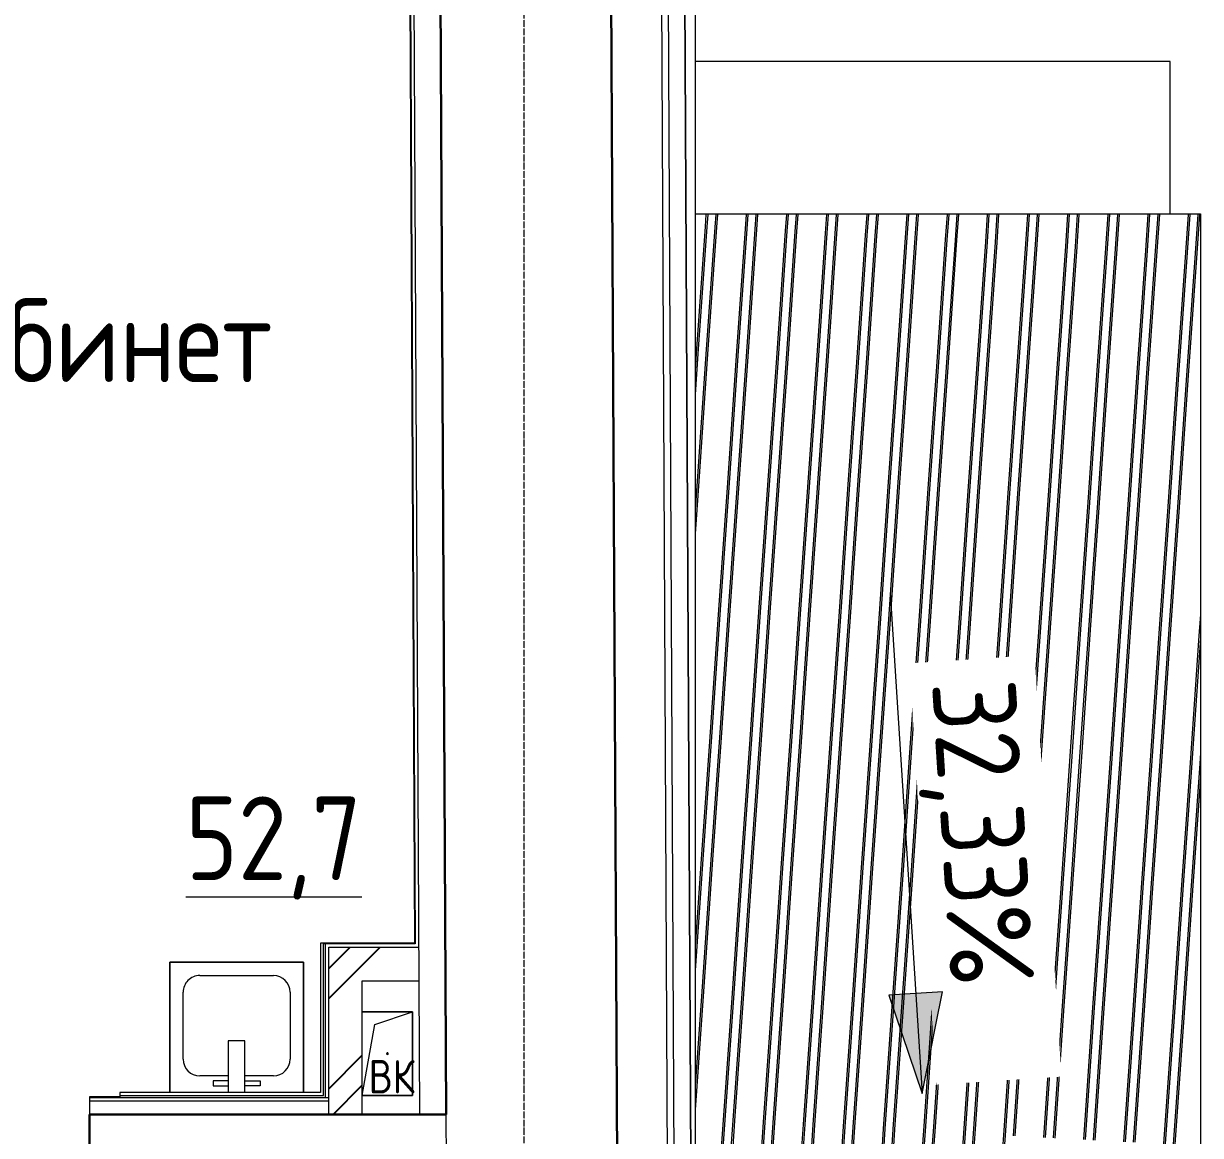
# Model space of a CAD drawing. Header units: millimetres. Extents: x -25149 to 64359, y -29707 to 46678.
# Drawn here: x 1503 to 5022, y 36760 to 40085 of the extents above; entities that cross this region are included whole.
import ezdxf

# ---------------------------------------------------------------- set-up
doc = ezdxf.new("R2010")
doc.units = ezdxf.units.MM
doc.linetypes.add('ADSK_Линия сетки', pattern=[25, 20, -2.5, 0, -2.5])
for name, color, linetype, lineweight in [('Аннотация', 7, 'Continuous', 9), ('Крыша', 7, 'Continuous', 9), ('Крыша штриховка', 7, 'Continuous', 9), ('Марки помещений', 7, 'Continuous', 20), ('Обобщенные модели', 7, 'Continuous', 18), ('Оси', 7, 'Continuous', 9), ('Перекрытие', 7, 'Continuous', 18), ('Размеры', 7, 'Continuous', 5), ('Сантехника', 7, 'Continuous', 18), ('Стены наружные', 7, 'Continuous', 18), ('Стены несущие', 7, 'Continuous', 30), ('Стены отделка', 7, 'Continuous', 30), ('Стены штриховка', 7, 'Continuous', 9)]:
    doc.layers.add(name, color=color, linetype=linetype, lineweight=lineweight)
doc.styles.add('GOST Common_1', font='GOST_Common.ttf', dxfattribs={"width": 0.9, "height": 250})
doc.styles.add('GOST Common_2', font='GOST_Common.ttf', dxfattribs={"width": 0.9, "height": 250})
doc.styles.add('GOST Common_5', font='GOST_Common.ttf', dxfattribs={"width": 0.9, "height": 100})

# ---------------------------------------------------------------- blocks, each defined once
blk = doc.blocks.new('GM_Отверстие прямоугольное _в плите_ - Отверстие-V6-План 2-го этажа')
at = {"layer": 'Обобщенные модели'}
for p, q in [((-75, 125), (75, 125)), ((75, 125), (-75, 125)), ((-37.5, 87.5), (75, 125)), ((75, 125), (75, -125)), ((75, -125), (75, 125)), ((-75, -125), (-37.5, 87.5)), ((75, -125), (-75, -125)), ((-75, -125), (75, -125))]:
    blk.add_line(p, q, dxfattribs=at)
for start, end in [(360, 180), (180, 360), (60, 165), (300, 360), (195, 270)]:
    blk.add_arc((0, 0), 2.5, start, end, dxfattribs=at)
blk = doc.blocks.new('SND_2D_Раковина - 400х400-608087-План 2-го этажа')
at = {"layer": 'Сантехника'}
for p, q in [((-200, 170), (-200, -220)), ((-200, -220), (-200, 170)), ((-70, 150), (-25, 150)), ((-70, 135), (-70, 150)), ((-25, 170), (-25, 15)), ((25, 15), (25, 170)), ((70, 150), (25, 150)), ((70, 135), (70, 150)), ((200, -220), (200, 170)), ((200, 170), (200, -220)), ((-110, 120), (-25, 120)), ((-25, 135), (-70, 135)), ((25, 135), (70, 135)), ((25, 120), (110, 120)), ((-160, -130), (-160, 70)), ((160, 70), (160, -130)), ((-25, 15), (25, 15)), ((110, -180), (-110, -180)), ((-200, -220), (200, -220)), ((200, -220), (-200, -220))]:
    blk.add_line(p, q, dxfattribs=at)
for centre, start, end in [((-110, 70), 90, 180), ((110, 70), 0, 90), ((-110, -130), 180, 270), ((110, -130), 270, 0)]:
    blk.add_arc(centre, 50, start, end, dxfattribs=at)
blk = doc.blocks.new('FP_40-План 2-го этажа')
at = {"layer": 'Крыша штриховка'}
for p, q in [((3543.4, 39514.3), (3540.9, 39477.9)), ((3543.4, 39514.3), (3540.9, 39477.9)), ((3548.4, 39514.3), (3545.8, 39477.6)), ((3572.4, 39514.3), (3569.8, 39476.3)), ((3577.4, 39514.3), (3574.8, 39476.1)), ((3663.5, 39514.3), (3660.5, 39471.4)), ((3668.5, 39514.3), (3665.5, 39471.2)), ((3692.6, 39514.3), (3689.5, 39469.9)), ((3697.6, 39514.3), (3694.4, 39469.6)), ((3783.7, 39514.3), (3780.2, 39465)), ((3788.7, 39514.3), (3785.2, 39464.7)), ((3812.7, 39514.3), (3809.1, 39463.4)), ((3817.7, 39514.3), (3814.1, 39463.1)), ((3903.8, 39514.3), (3899.9, 39458.5)), ((3903.8, 39514.3), (3899.9, 39458.5)), ((3908.8, 39514.3), (3904.9, 39458.2)), ((3932.8, 39514.3), (3928.8, 39456.9)), ((3937.8, 39514.3), (3933.8, 39456.7)), ((4023.9, 39514.3), (4019.6, 39452)), ((4028.9, 39514.3), (4024.6, 39451.8)), ((4052.9, 39514.3), (4048.5, 39450.5)), ((4058, 39514.3), (4053.5, 39450.2)), ((4144, 39514.3), (4139.3, 39445.6)), ((4149, 39514.3), (4144.2, 39445.3)), ((4173.1, 39514.3), (4168.2, 39444)), ((4178.1, 39514.3), (4173.2, 39443.7)), ((4264.2, 39514.2), (4258.9, 39439.1)), ((4264.2, 39514.2), (4258.9, 39439.1)), ((4269.2, 39514.2), (4263.9, 39438.8)), ((4293.2, 39514.2), (4287.9, 39437.6)), ((4298.2, 39514.2), (4292.8, 39437.3)), ((4384.3, 39514.2), (4378.6, 39432.7)), ((4389.3, 39514.2), (4383.6, 39432.4)), ((4413.3, 39514.2), (4407.5, 39431.1)), ((4418.3, 39514.2), (4412.5, 39430.8)), ((4504.4, 39514.2), (4498.3, 39426.2)), ((4509.4, 39514.2), (4503.3, 39425.9)), ((4533.5, 39514.2), (4527.2, 39424.6)), ((4538.5, 39514.2), (4532.2, 39424.4)), ((4624.6, 39514.2), (4618, 39419.7)), ((4624.6, 39514.2), (4618, 39419.7)), ((4629.6, 39514.2), (4623, 39419.5)), ((4653.6, 39514.2), (4646.9, 39418.2)), ((4658.6, 39514.2), (4651.9, 39417.9)), ((4744.7, 39514.2), (4737.7, 39413.3)), ((4749.7, 39514.2), (4742.6, 39413)), ((4773.7, 39514.2), (4766.6, 39411.7)), ((4778.7, 39514.2), (4771.6, 39411.4)), ((4864.8, 39514.2), (4857.3, 39406.8)), ((4869.8, 39514.2), (4862.3, 39406.5)), ((4893.9, 39514.2), (4886.3, 39405.2)), ((4898.9, 39514.2), (4891.2, 39405)), ((4985, 39514.2), (4977, 39400.3)), ((4985, 39514.2), (4977, 39400.3)), ((4990, 39514.2), (4982, 39400.1)), ((5014, 39514.2), (5005.9, 39398.8)), ((5019, 39514.2), (5010.9, 39398.5)), ((3540.9, 39477.9), (3514.4, 39098.1)), ((3540.9, 39477.9), (3514.4, 39098.1)), ((3545.8, 39477.6), (3519.3, 39097.8)), ((3540.9, 39477.9), (3540.9, 39477.9)), ((3540.9, 39477.9), (3540.9, 39477.9)), ((3569.8, 39476.3), (3543.3, 39096.5)), ((3545.8, 39477.6), (3545.8, 39477.6)), ((3574.8, 39476.1), (3548.3, 39096.2)), ((3569.8, 39476.3), (3569.8, 39476.3)), ((3574.8, 39476.1), (3574.8, 39476.1)), ((3660.5, 39471.4), (3634, 39091.6)), ((3665.5, 39471.2), (3639, 39091.3)), ((3660.5, 39471.4), (3660.5, 39471.4)), ((3689.5, 39469.9), (3663, 39090)), ((3665.5, 39471.2), (3665.5, 39471.2)), ((3694.4, 39469.6), (3668, 39089.8)), ((3689.5, 39469.9), (3689.5, 39469.9)), ((3694.4, 39469.6), (3694.4, 39469.6)), ((3780.2, 39465), (3753.7, 39085.1)), ((3785.2, 39464.7), (3758.7, 39084.9)), ((3780.2, 39465), (3780.2, 39465)), ((3809.1, 39463.4), (3782.6, 39083.6)), ((3785.2, 39464.7), (3785.2, 39464.7)), ((3814.1, 39463.1), (3787.6, 39083.3)), ((3809.1, 39463.4), (3809.1, 39463.4)), ((3814.1, 39463.1), (3814.1, 39463.1)), ((3899.9, 39458.5), (3873.4, 39078.7)), ((3899.9, 39458.5), (3873.4, 39078.7)), ((3904.9, 39458.2), (3878.4, 39078.4)), ((3899.9, 39458.5), (3899.9, 39458.5)), ((3899.9, 39458.5), (3899.9, 39458.5)), ((3928.8, 39456.9), (3902.3, 39077.1)), ((3904.9, 39458.2), (3904.9, 39458.2)), ((3933.8, 39456.7), (3907.3, 39076.8)), ((3928.8, 39456.9), (3928.8, 39456.9)), ((3933.8, 39456.7), (3933.8, 39456.7)), ((4019.6, 39452), (3993.1, 39072.2)), ((4024.6, 39451.8), (3998.1, 39071.9)), ((4019.6, 39452), (4019.6, 39452)), ((4048.5, 39450.5), (4022, 39070.7)), ((4024.6, 39451.8), (4024.6, 39451.8)), ((4053.5, 39450.2), (4027, 39070.4)), ((4048.5, 39450.5), (4048.5, 39450.5)), ((4053.5, 39450.2), (4053.5, 39450.2)), ((4139.3, 39445.6), (4112.8, 39065.8)), ((4144.2, 39445.3), (4117.8, 39065.5)), ((4139.3, 39445.6), (4139.3, 39445.6)), ((4168.2, 39444), (4141.7, 39064.2)), ((4144.2, 39445.3), (4144.2, 39445.3)), ((4173.2, 39443.7), (4146.7, 39063.9)), ((4168.2, 39444), (4168.2, 39444)), ((4173.2, 39443.7), (4173.2, 39443.7)), ((4258.9, 39439.1), (4232.4, 39059.3)), ((4258.9, 39439.1), (4232.4, 39059.3)), ((4263.9, 39438.8), (4237.4, 39059)), ((4258.9, 39439.1), (4258.9, 39439.1)), ((4258.9, 39439.1), (4258.9, 39439.1)), ((4287.9, 39437.6), (4261.4, 39057.7)), ((4263.9, 39438.8), (4263.9, 39438.8)), ((4292.8, 39437.3), (4266.4, 39057.5)), ((4287.9, 39437.6), (4287.9, 39437.6)), ((4292.8, 39437.3), (4292.8, 39437.3)), ((4378.6, 39432.7), (4352.1, 39052.8)), ((4383.6, 39432.4), (4357.1, 39052.6)), ((4378.6, 39432.7), (4378.6, 39432.7)), ((4407.5, 39431.1), (4381, 39051.3)), ((4383.6, 39432.4), (4383.6, 39432.4)), ((4412.5, 39430.8), (4386, 39051)), ((4407.5, 39431.1), (4407.5, 39431.1)), ((4412.5, 39430.8), (4412.5, 39430.8)), ((4498.3, 39426.2), (4471.8, 39046.4)), ((4503.3, 39425.9), (4476.8, 39046.1)), ((4498.3, 39426.2), (4498.3, 39426.2)), ((4527.2, 39424.6), (4500.7, 39044.8)), ((4503.3, 39425.9), (4503.3, 39425.9)), ((4532.2, 39424.4), (4505.7, 39044.5)), ((4527.2, 39424.6), (4527.2, 39424.6)), ((4532.2, 39424.4), (4532.2, 39424.4)), ((4618, 39419.7), (4591.5, 39039.9)), ((4618, 39419.7), (4591.5, 39039.9)), ((4623, 39419.5), (4596.5, 39039.6)), ((4618, 39419.7), (4618, 39419.7)), ((4618, 39419.7), (4618, 39419.7)), ((4646.9, 39418.2), (4620.4, 39038.3)), ((4623, 39419.5), (4623, 39419.5)), ((4651.9, 39417.9), (4625.4, 39038.1)), ((4646.9, 39418.2), (4646.9, 39418.2)), ((4651.9, 39417.9), (4651.9, 39417.9)), ((4737.7, 39413.3), (4711.2, 39033.4)), ((4742.6, 39413), (4716.2, 39033.2)), ((4737.7, 39413.3), (4737.7, 39413.3)), ((4766.6, 39411.7), (4740.1, 39031.9)), ((4742.6, 39413), (4742.6, 39413)), ((4771.6, 39411.4), (4745.1, 39031.6)), ((4766.6, 39411.7), (4766.6, 39411.7)), ((4771.6, 39411.4), (4771.6, 39411.4)), ((4857.3, 39406.8), (4830.8, 39027)), ((4862.3, 39406.5), (4835.8, 39026.7)), ((4857.3, 39406.8), (4857.3, 39406.8)), ((4886.3, 39405.2), (4859.8, 39025.4)), ((4862.3, 39406.5), (4862.3, 39406.5)), ((4891.2, 39405), (4864.8, 39025.2)), ((4886.3, 39405.2), (4886.3, 39405.2)), ((4891.2, 39405), (4891.2, 39405)), ((4977, 39400.3), (4950.5, 39020.5)), ((4977, 39400.3), (4950.5, 39020.5)), ((4982, 39400.1), (4955.5, 39020.3)), ((4977, 39400.3), (4977, 39400.3)), ((4977, 39400.3), (4977, 39400.3)), ((5005.9, 39398.8), (4979.5, 39019)), ((4982, 39400.1), (4982, 39400.1)), ((5010.9, 39398.5), (4984.4, 39018.7)), ((5005.9, 39398.8), (5005.9, 39398.8)), ((5010.9, 39398.5), (5010.9, 39398.5)), ((3514.4, 39098.1), (3510.8, 39047.7)), ((3514.4, 39098.1), (3510.8, 39047.7)), ((3519.3, 39097.8), (3510.8, 38975.9)), ((3514.4, 39098.1), (3514.4, 39098.1)), ((3514.4, 39098.1), (3514.4, 39098.1)), ((3543.3, 39096.5), (3516.8, 38716.7)), ((3519.3, 39097.8), (3519.3, 39097.8)), ((3548.3, 39096.2), (3521.8, 38716.4)), ((3543.3, 39096.5), (3543.3, 39096.5)), ((3548.3, 39096.2), (3548.3, 39096.2)), ((3634, 39091.6), (3607.6, 38711.8)), ((3639, 39091.3), (3612.5, 38711.5)), ((3634, 39091.6), (3634, 39091.6)), ((3663, 39090), (3636.5, 38710.2)), ((3639, 39091.3), (3639, 39091.3)), ((3668, 39089.8), (3641.5, 38709.9)), ((3663, 39090), (3663, 39090)), ((3668, 39089.8), (3668, 39089.8)), ((3753.7, 39085.1), (3727.2, 38705.3)), ((3758.7, 39084.9), (3732.2, 38705)), ((3753.7, 39085.1), (3753.7, 39085.1)), ((3782.6, 39083.6), (3756.2, 38703.8)), ((3758.7, 39084.9), (3758.7, 39084.9)), ((3787.6, 39083.3), (3761.1, 38703.5)), ((3782.6, 39083.6), (3782.6, 39083.6)), ((3787.6, 39083.3), (3787.6, 39083.3)), ((3873.4, 39078.7), (3846.9, 38698.9)), ((3873.4, 39078.7), (3846.9, 38698.9)), ((3878.4, 39078.4), (3851.9, 38698.6)), ((3873.4, 39078.7), (3873.4, 39078.7)), ((3873.4, 39078.7), (3873.4, 39078.7)), ((3902.3, 39077.1), (3875.8, 38697.3)), ((3878.4, 39078.4), (3878.4, 39078.4)), ((3907.3, 39076.8), (3880.8, 38697)), ((3902.3, 39077.1), (3902.3, 39077.1)), ((3907.3, 39076.8), (3907.3, 39076.8)), ((3993.1, 39072.2), (3966.6, 38692.4)), ((3998.1, 39071.9), (3971.6, 38692.1)), ((3993.1, 39072.2), (3993.1, 39072.2)), ((4022, 39070.7), (3995.5, 38690.8)), ((3998.1, 39071.9), (3998.1, 39071.9)), ((4027, 39070.4), (4000.5, 38690.6)), ((4022, 39070.7), (4022, 39070.7)), ((4027, 39070.4), (4027, 39070.4)), ((4112.8, 39065.8), (4086.3, 38685.9)), ((4117.8, 39065.5), (4091.3, 38685.7)), ((4112.8, 39065.8), (4112.8, 39065.8)), ((4141.7, 39064.2), (4115.2, 38684.4)), ((4117.8, 39065.5), (4117.8, 39065.5)), ((4146.7, 39063.9), (4120.2, 38684.1)), ((4141.7, 39064.2), (4141.7, 39064.2)), ((4146.7, 39063.9), (4146.7, 39063.9)), ((4232.4, 39059.3), (4206, 38679.5)), ((4232.4, 39059.3), (4206, 38679.5)), ((4237.4, 39059), (4210.9, 38679.2)), ((4232.4, 39059.3), (4232.4, 39059.3)), ((4232.4, 39059.3), (4232.4, 39059.3)), ((4237.4, 39059), (4237.4, 39059)), ((4261.4, 39057.7), (4234.9, 38677.9)), ((4266.4, 39057.5), (4239.9, 38677.6)), ((4261.4, 39057.7), (4261.4, 39057.7)), ((4266.4, 39057.5), (4266.4, 39057.5)), ((4352.1, 39052.8), (4325.6, 38673)), ((4357.1, 39052.6), (4330.6, 38672.7)), ((4352.1, 39052.8), (4352.1, 39052.8)), ((4381, 39051.3), (4354.6, 38671.4)), ((4357.1, 39052.6), (4357.1, 39052.6)), ((4386, 39051), (4359.5, 38671.2)), ((4381, 39051.3), (4381, 39051.3)), ((4386, 39051), (4386, 39051)), ((4471.8, 39046.4), (4445.3, 38666.5)), ((4476.8, 39046.1), (4450.3, 38666.3)), ((4471.8, 39046.4), (4471.8, 39046.4)), ((4500.7, 39044.8), (4474.2, 38665)), ((4476.8, 39046.1), (4476.8, 39046.1)), ((4505.7, 39044.5), (4479.2, 38664.7)), ((4500.7, 39044.8), (4500.7, 39044.8)), ((4505.7, 39044.5), (4505.7, 39044.5)), ((4591.5, 39039.9), (4565, 38660.1)), ((4591.5, 39039.9), (4565, 38660.1)), ((4596.5, 39039.6), (4570, 38659.8)), ((4591.5, 39039.9), (4591.5, 39039.9)), ((4591.5, 39039.9), (4591.5, 39039.9)), ((4620.4, 39038.3), (4593.9, 38658.5)), ((4596.5, 39039.6), (4596.5, 39039.6)), ((4625.4, 39038.1), (4598.9, 38658.3)), ((4620.4, 39038.3), (4620.4, 39038.3)), ((4625.4, 39038.1), (4625.4, 39038.1)), ((4711.2, 39033.4), (4684.7, 38653.6)), ((4716.2, 39033.2), (4689.7, 38653.4)), ((4711.2, 39033.4), (4711.2, 39033.4)), ((4740.1, 39031.9), (4713.6, 38652.1)), ((4716.2, 39033.2), (4716.2, 39033.2)), ((4745.1, 39031.6), (4718.6, 38651.8)), ((4740.1, 39031.9), (4740.1, 39031.9)), ((4745.1, 39031.6), (4745.1, 39031.6)), ((4830.8, 39027), (4804.4, 38647.2)), ((4835.8, 39026.7), (4809.3, 38646.9)), ((4830.8, 39027), (4830.8, 39027)), ((4859.8, 39025.4), (4833.3, 38645.6)), ((4835.8, 39026.7), (4835.8, 39026.7)), ((4864.8, 39025.2), (4838.3, 38645.3)), ((4859.8, 39025.4), (4859.8, 39025.4)), ((4864.8, 39025.2), (4864.8, 39025.2)), ((4950.5, 39020.5), (4924, 38640.7)), ((4950.5, 39020.5), (4924, 38640.7)), ((4955.5, 39020.3), (4929, 38640.4)), ((4950.5, 39020.5), (4950.5, 39020.5)), ((4950.5, 39020.5), (4950.5, 39020.5)), ((4979.5, 39019), (4953, 38639.1)), ((4955.5, 39020.3), (4955.5, 39020.3)), ((4984.4, 39018.7), (4957.9, 38638.9)), ((4979.5, 39019), (4979.5, 39019)), ((4984.4, 39018.7), (4984.4, 39018.7)), ((3516.8, 38716.7), (3510.8, 38631.4)), ((3521.8, 38716.4), (3510.8, 38559.7)), ((3516.8, 38716.7), (3516.8, 38716.7)), ((3521.8, 38716.4), (3521.8, 38716.4)), ((3607.6, 38711.8), (3581.1, 38332)), ((3612.5, 38711.5), (3586, 38331.7)), ((3607.6, 38711.8), (3607.6, 38711.8)), ((3636.5, 38710.2), (3610, 38330.4)), ((3612.5, 38711.5), (3612.5, 38711.5)), ((3641.5, 38709.9), (3615, 38330.1)), ((3636.5, 38710.2), (3636.5, 38710.2)), ((3641.5, 38709.9), (3641.5, 38709.9)), ((3727.2, 38705.3), (3700.7, 38325.5)), ((3732.2, 38705), (3705.7, 38325.2)), ((3727.2, 38705.3), (3727.2, 38705.3)), ((3756.2, 38703.8), (3729.7, 38323.9)), ((3732.2, 38705), (3732.2, 38705)), ((3761.1, 38703.5), (3734.7, 38323.7)), ((3756.2, 38703.8), (3756.2, 38703.8)), ((3761.1, 38703.5), (3761.1, 38703.5)), ((3846.9, 38698.9), (3820.4, 38319)), ((3846.9, 38698.9), (3820.4, 38319)), ((3851.9, 38698.6), (3825.4, 38318.8)), ((3846.9, 38698.9), (3846.9, 38698.9)), ((3846.9, 38698.9), (3846.9, 38698.9)), ((3875.8, 38697.3), (3849.3, 38317.5)), ((3851.9, 38698.6), (3851.9, 38698.6)), ((3880.8, 38697), (3854.3, 38317.2)), ((3875.8, 38697.3), (3875.8, 38697.3)), ((3880.8, 38697), (3880.8, 38697)), ((3966.6, 38692.4), (3940.1, 38312.6)), ((3971.6, 38692.1), (3945.1, 38312.3)), ((3966.6, 38692.4), (3966.6, 38692.4)), ((3995.5, 38690.8), (3969, 38311)), ((3971.6, 38692.1), (3971.6, 38692.1)), ((4000.5, 38690.6), (3974, 38310.7)), ((3995.5, 38690.8), (3995.5, 38690.8)), ((4000.5, 38690.6), (4000.5, 38690.6)), ((4086.3, 38685.9), (4059.8, 38306.1)), ((4091.3, 38685.7), (4064.8, 38305.8)), ((4086.3, 38685.9), (4086.3, 38685.9)), ((4115.2, 38684.4), (4088.7, 38304.5)), ((4091.3, 38685.7), (4091.3, 38685.7)), ((4120.2, 38684.1), (4093.7, 38304.3)), ((4115.2, 38684.4), (4115.2, 38684.4)), ((4120.2, 38684.1), (4120.2, 38684.1)), ((4206, 38679.5), (4179.5, 38299.6)), ((4206, 38679.5), (4179.5, 38299.6)), ((4210.9, 38679.2), (4184.5, 38299.4)), ((4206, 38679.5), (4206, 38679.5)), ((4206, 38679.5), (4206, 38679.5)), ((4234.9, 38677.9), (4208.4, 38298.1)), ((4210.9, 38679.2), (4210.9, 38679.2)), ((4239.9, 38677.6), (4213.4, 38297.8)), ((4234.9, 38677.9), (4234.9, 38677.9)), ((4239.9, 38677.6), (4239.9, 38677.6)), ((4325.6, 38673), (4299.1, 38293.2)), ((4330.6, 38672.7), (4304.1, 38292.9)), ((4325.6, 38673), (4325.6, 38673)), ((4330.6, 38672.7), (4330.6, 38672.7)), ((4354.6, 38671.4), (4328.1, 38291.6)), ((4359.5, 38671.2), (4333.1, 38291.4)), ((4354.6, 38671.4), (4354.6, 38671.4)), ((4359.5, 38671.2), (4359.5, 38671.2)), ((4445.3, 38666.5), (4418.8, 38286.7)), ((4450.3, 38666.3), (4423.8, 38286.5)), ((4445.3, 38666.5), (4445.3, 38666.5)), ((4474.2, 38665), (4447.7, 38285.2)), ((4450.3, 38666.3), (4450.3, 38666.3)), ((4479.2, 38664.7), (4452.7, 38284.9)), ((4474.2, 38665), (4474.2, 38665)), ((4479.2, 38664.7), (4479.2, 38664.7)), ((4565, 38660.1), (4538.5, 38280.3)), ((4565, 38660.1), (4538.5, 38280.3)), ((4570, 38659.8), (4543.5, 38280)), ((4565, 38660.1), (4565, 38660.1)), ((4565, 38660.1), (4565, 38660.1)), ((4593.9, 38658.5), (4567.4, 38278.7)), ((4570, 38659.8), (4570, 38659.8)), ((4598.9, 38658.3), (4572.4, 38278.4)), ((4593.9, 38658.5), (4593.9, 38658.5)), ((4598.9, 38658.3), (4598.9, 38658.3)), ((4684.7, 38653.6), (4658.2, 38273.8)), ((4689.7, 38653.4), (4663.2, 38273.5)), ((4684.7, 38653.6), (4684.7, 38653.6)), ((4713.6, 38652.1), (4687.1, 38272.2)), ((4689.7, 38653.4), (4689.7, 38653.4)), ((4718.6, 38651.8), (4692.1, 38272)), ((4713.6, 38652.1), (4713.6, 38652.1)), ((4718.6, 38651.8), (4718.6, 38651.8)), ((4804.4, 38647.2), (4777.9, 38267.3)), ((4809.3, 38646.9), (4782.9, 38267.1)), ((4804.4, 38647.2), (4804.4, 38647.2)), ((4833.3, 38645.6), (4806.8, 38265.8)), ((4809.3, 38646.9), (4809.3, 38646.9)), ((4838.3, 38645.3), (4811.8, 38265.5)), ((4833.3, 38645.6), (4833.3, 38645.6)), ((4838.3, 38645.3), (4838.3, 38645.3)), ((4924, 38640.7), (4897.5, 38260.9)), ((4924, 38640.7), (4897.5, 38260.9)), ((4929, 38640.4), (4902.5, 38260.6)), ((4924, 38640.7), (4924, 38640.7)), ((4924, 38640.7), (4924, 38640.7)), ((4953, 38639.1), (4926.5, 38259.3)), ((4929, 38640.4), (4929, 38640.4)), ((4957.9, 38638.9), (4931.5, 38259.1)), ((4953, 38639.1), (4953, 38639.1)), ((4957.9, 38638.9), (4957.9, 38638.9)), ((3581.1, 38332), (3554.6, 37952.1)), ((3586, 38331.7), (3559.6, 37951.9)), ((3581.1, 38332), (3581.1, 38332)), ((3610, 38330.4), (3583.5, 37950.6)), ((3586, 38331.7), (3586, 38331.7)), ((3615, 38330.1), (3588.5, 37950.3)), ((3610, 38330.4), (3610, 38330.4)), ((3615, 38330.1), (3615, 38330.1)), ((3700.7, 38325.5), (3674.3, 37945.7)), ((3705.7, 38325.2), (3679.2, 37945.4)), ((3700.7, 38325.5), (3700.7, 38325.5)), ((3729.7, 38323.9), (3703.2, 37944.1)), ((3705.7, 38325.2), (3705.7, 38325.2)), ((3734.7, 38323.7), (3708.2, 37943.8)), ((3729.7, 38323.9), (3729.7, 38323.9)), ((3734.7, 38323.7), (3734.7, 38323.7)), ((3820.4, 38319), (3793.9, 37939.2)), ((3820.4, 38319), (3793.9, 37939.2)), ((3825.4, 38318.8), (3798.9, 37938.9)), ((3820.4, 38319), (3820.4, 38319)), ((3820.4, 38319), (3820.4, 38319)), ((3849.3, 38317.5), (3822.9, 37937.6)), ((3825.4, 38318.8), (3825.4, 38318.8)), ((3854.3, 38317.2), (3827.8, 37937.4)), ((3849.3, 38317.5), (3849.3, 38317.5)), ((3854.3, 38317.2), (3854.3, 38317.2)), ((3940.1, 38312.6), (3913.6, 37932.7)), ((3945.1, 38312.3), (3918.6, 37932.5)), ((3940.1, 38312.6), (3940.1, 38312.6)), ((3969, 38311), (3942.5, 37931.2)), ((3945.1, 38312.3), (3945.1, 38312.3)), ((3974, 38310.7), (3947.5, 37930.9)), ((3969, 38311), (3969, 38311)), ((3974, 38310.7), (3974, 38310.7)), ((4059.8, 38306.1), (4033.3, 37926.3)), ((4064.8, 38305.8), (4038.3, 37926)), ((4059.8, 38306.1), (4059.8, 38306.1)), ((4088.7, 38304.5), (4062.2, 37924.7)), ((4064.8, 38305.8), (4064.8, 38305.8)), ((4093.7, 38304.3), (4067.2, 37924.5)), ((4088.7, 38304.5), (4088.7, 38304.5)), ((4093.7, 38304.3), (4093.7, 38304.3)), ((4179.5, 38299.6), (4153, 37919.8)), ((4179.5, 38299.6), (4153, 37919.8)), ((4184.5, 38299.4), (4158, 37919.6)), ((4179.5, 38299.6), (4179.5, 38299.6)), ((4179.5, 38299.6), (4179.5, 38299.6)), ((4208.4, 38298.1), (4181.9, 37918.3)), ((4184.5, 38299.4), (4184.5, 38299.4)), ((4213.4, 38297.8), (4186.9, 37918)), ((4208.4, 38298.1), (4208.4, 38298.1)), ((4213.4, 38297.8), (4213.4, 38297.8)), ((4299.1, 38293.2), (4272.7, 37913.4)), ((4304.1, 38292.9), (4277.6, 37913.1)), ((4299.1, 38293.2), (4299.1, 38293.2)), ((4328.1, 38291.6), (4301.6, 37911.8)), ((4304.1, 38292.9), (4304.1, 38292.9)), ((4333.1, 38291.4), (4306.6, 37911.5)), ((4328.1, 38291.6), (4328.1, 38291.6)), ((4333.1, 38291.4), (4333.1, 38291.4)), ((4418.8, 38286.7), (4392.3, 37906.9)), ((4423.8, 38286.5), (4397.3, 37906.6)), ((4418.8, 38286.7), (4418.8, 38286.7)), ((4447.7, 38285.2), (4421.3, 37905.3)), ((4423.8, 38286.5), (4423.8, 38286.5)), ((4452.7, 38284.9), (4426.2, 37905.1)), ((4447.7, 38285.2), (4447.7, 38285.2)), ((4452.7, 38284.9), (4452.7, 38284.9)), ((5021.7, 38318.5), (5017.2, 38254.4)), ((4538.5, 38280.3), (4512, 37900.4)), ((4538.5, 38280.3), (4512, 37900.4)), ((4543.5, 38280), (4517, 37900.2)), ((4538.5, 38280.3), (4538.5, 38280.3)), ((4538.5, 38280.3), (4538.5, 38280.3)), ((4567.4, 38278.7), (4540.9, 37898.9)), ((4543.5, 38280), (4543.5, 38280)), ((4572.4, 38278.4), (4545.9, 37898.6)), ((4567.4, 38278.7), (4567.4, 38278.7)), ((4572.4, 38278.4), (4572.4, 38278.4)), ((4658.2, 38273.8), (4631.7, 37894)), ((4663.2, 38273.5), (4636.7, 37893.7)), ((4658.2, 38273.8), (4658.2, 38273.8)), ((4687.1, 38272.2), (4660.6, 37892.4)), ((4663.2, 38273.5), (4663.2, 38273.5)), ((4692.1, 38272), (4665.6, 37892.2)), ((4687.1, 38272.2), (4687.1, 38272.2)), ((4692.1, 38272), (4692.1, 38272)), ((4777.9, 38267.3), (4751.4, 37887.5)), ((4782.9, 38267.1), (4756.4, 37887.3)), ((4777.9, 38267.3), (4777.9, 38267.3)), ((4806.8, 38265.8), (4780.3, 37886)), ((4782.9, 38267.1), (4782.9, 38267.1)), ((4811.8, 38265.5), (4785.3, 37885.7)), ((4806.8, 38265.8), (4806.8, 38265.8)), ((4811.8, 38265.5), (4811.8, 38265.5)), ((4897.5, 38260.9), (4871.1, 37881.1)), ((4897.5, 38260.9), (4871.1, 37881.1)), ((4902.5, 38260.6), (4876, 37880.8)), ((4897.5, 38260.9), (4897.5, 38260.9)), ((4897.5, 38260.9), (4897.5, 38260.9)), ((4926.5, 38259.3), (4900, 37879.5)), ((4902.5, 38260.6), (4902.5, 38260.6)), ((4931.5, 38259.1), (4905, 37879.2)), ((4926.5, 38259.3), (4926.5, 38259.3)), ((4931.5, 38259.1), (4931.5, 38259.1)), ((5017.2, 38254.4), (4990.7, 37874.6)), ((5017.2, 38254.4), (5017.2, 38254.4)), ((5021.7, 38246.9), (4995.7, 37874.3)), ((3554.6, 37952.1), (3528.1, 37572.3)), ((3559.6, 37951.9), (3533.1, 37572)), ((3554.6, 37952.1), (3554.6, 37952.1)), ((3583.5, 37950.6), (3557, 37570.7)), ((3559.6, 37951.9), (3559.6, 37951.9)), ((3588.5, 37950.3), (3562, 37570.5)), ((3583.5, 37950.6), (3583.5, 37950.6)), ((3588.5, 37950.3), (3588.5, 37950.3)), ((3674.3, 37945.7), (3647.8, 37565.8)), ((3679.2, 37945.4), (3652.8, 37565.6)), ((3674.3, 37945.7), (3674.3, 37945.7)), ((3703.2, 37944.1), (3676.7, 37564.3)), ((3679.2, 37945.4), (3679.2, 37945.4)), ((3708.2, 37943.8), (3681.7, 37564)), ((3703.2, 37944.1), (3703.2, 37944.1)), ((3708.2, 37943.8), (3708.2, 37943.8)), ((3793.9, 37939.2), (3767.4, 37559.4)), ((3793.9, 37939.2), (3767.4, 37559.4)), ((3798.9, 37938.9), (3772.4, 37559.1)), ((3793.9, 37939.2), (3793.9, 37939.2)), ((3793.9, 37939.2), (3793.9, 37939.2)), ((3822.9, 37937.6), (3796.4, 37557.8)), ((3798.9, 37938.9), (3798.9, 37938.9)), ((3827.8, 37937.4), (3801.4, 37557.6)), ((3822.9, 37937.6), (3822.9, 37937.6)), ((3827.8, 37937.4), (3827.8, 37937.4)), ((3913.6, 37932.7), (3887.1, 37552.9)), ((3913.6, 37932.7), (3913.6, 37932.7)), ((3918.6, 37932.5), (3892.1, 37552.7)), ((3942.5, 37931.2), (3916, 37551.4)), ((3918.6, 37932.5), (3918.6, 37932.5)), ((3947.5, 37930.9), (3921, 37551.1)), ((3942.5, 37931.2), (3942.5, 37931.2)), ((3947.5, 37930.9), (3947.5, 37930.9)), ((4033.3, 37926.3), (4006.8, 37546.5)), ((4038.3, 37926), (4011.8, 37546.2)), ((4033.3, 37926.3), (4033.3, 37926.3)), ((4062.2, 37924.7), (4035.7, 37544.9)), ((4038.3, 37926), (4038.3, 37926)), ((4067.2, 37924.5), (4040.7, 37544.6)), ((4062.2, 37924.7), (4062.2, 37924.7)), ((4067.2, 37924.5), (4067.2, 37924.5)), ((4153, 37919.8), (4126.5, 37540)), ((4153, 37919.8), (4126.5, 37540)), ((4158, 37919.6), (4131.5, 37539.7)), ((4153, 37919.8), (4153, 37919.8)), ((4153, 37919.8), (4153, 37919.8)), ((4181.9, 37918.3), (4155.4, 37538.4)), ((4158, 37919.6), (4158, 37919.6)), ((4186.9, 37918), (4160.4, 37538.2)), ((4181.9, 37918.3), (4181.9, 37918.3)), ((4186.9, 37918), (4186.9, 37918)), ((4272.7, 37913.4), (4246.2, 37533.5)), ((4277.6, 37913.1), (4251.2, 37533.3)), ((4272.7, 37913.4), (4272.7, 37913.4)), ((4301.6, 37911.8), (4275.1, 37532)), ((4277.6, 37913.1), (4277.6, 37913.1)), ((4306.6, 37911.5), (4280.1, 37531.7)), ((4301.6, 37911.8), (4301.6, 37911.8)), ((4306.6, 37911.5), (4306.6, 37911.5)), ((4392.3, 37906.9), (4365.8, 37527.1)), ((4397.3, 37906.6), (4370.8, 37526.8)), ((4392.3, 37906.9), (4392.3, 37906.9)), ((4421.3, 37905.3), (4394.8, 37525.5)), ((4397.3, 37906.6), (4397.3, 37906.6)), ((4426.2, 37905.1), (4399.8, 37525.3)), ((4421.3, 37905.3), (4421.3, 37905.3)), ((4426.2, 37905.1), (4426.2, 37905.1)), ((4512, 37900.4), (4485.5, 37520.6)), ((4512, 37900.4), (4485.5, 37520.6)), ((4517, 37900.2), (4490.5, 37520.4)), ((4512, 37900.4), (4512, 37900.4)), ((4512, 37900.4), (4512, 37900.4)), ((4540.9, 37898.9), (4514.4, 37519.1)), ((4517, 37900.2), (4517, 37900.2)), ((4545.9, 37898.6), (4519.4, 37518.8)), ((4540.9, 37898.9), (4540.9, 37898.9)), ((4545.9, 37898.6), (4545.9, 37898.6)), ((5021.8, 37903), (5019.7, 37873)), ((4631.7, 37894), (4605.2, 37514.2)), ((4636.7, 37893.7), (4610.2, 37513.9)), ((4631.7, 37894), (4631.7, 37894)), ((4660.6, 37892.4), (4634.1, 37512.6)), ((4636.7, 37893.7), (4636.7, 37893.7)), ((4665.6, 37892.2), (4639.1, 37512.3)), ((4660.6, 37892.4), (4660.6, 37892.4)), ((4665.6, 37892.2), (4665.6, 37892.2)), ((4751.4, 37887.5), (4724.9, 37507.7)), ((4756.4, 37887.3), (4729.9, 37507.4)), ((4751.4, 37887.5), (4751.4, 37887.5)), ((4780.3, 37886), (4753.8, 37506.1)), ((4756.4, 37887.3), (4756.4, 37887.3)), ((4785.3, 37885.7), (4758.8, 37505.9)), ((4780.3, 37886), (4780.3, 37886)), ((4785.3, 37885.7), (4785.3, 37885.7)), ((4871.1, 37881.1), (4844.6, 37501.2)), ((4871.1, 37881.1), (4844.6, 37501.2)), ((4876, 37880.8), (4849.6, 37501)), ((4871.1, 37881.1), (4871.1, 37881.1)), ((4871.1, 37881.1), (4871.1, 37881.1)), ((4900, 37879.5), (4873.5, 37499.7)), ((4876, 37880.8), (4876, 37880.8)), ((4905, 37879.2), (4878.5, 37499.4)), ((4900, 37879.5), (4900, 37879.5)), ((4905, 37879.2), (4905, 37879.2)), ((4990.7, 37874.6), (4964.2, 37494.8)), ((4995.7, 37874.3), (4969.2, 37494.5)), ((4990.7, 37874.6), (4990.7, 37874.6)), ((5019.7, 37873), (4993.2, 37493.2)), ((4995.7, 37874.3), (4995.7, 37874.3)), ((5019.7, 37873), (5019.7, 37873)), ((5021.8, 37831.4), (4998.2, 37492.9)), ((3528.1, 37572.3), (3510.8, 37325.2)), ((3533.1, 37572), (3510.8, 37253.4)), ((3528.1, 37572.3), (3528.1, 37572.3)), ((3557, 37570.7), (3530.5, 37190.9)), ((3533.1, 37572), (3533.1, 37572)), ((3562, 37570.5), (3535.5, 37190.7)), ((3557, 37570.7), (3557, 37570.7)), ((3562, 37570.5), (3562, 37570.5)), ((3647.8, 37565.8), (3621.3, 37186)), ((3652.8, 37565.6), (3626.3, 37185.8)), ((3647.8, 37565.8), (3647.8, 37565.8)), ((3676.7, 37564.3), (3650.2, 37184.5)), ((3652.8, 37565.6), (3652.8, 37565.6)), ((3681.7, 37564), (3655.2, 37184.2)), ((3676.7, 37564.3), (3676.7, 37564.3)), ((3681.7, 37564), (3681.7, 37564)), ((3767.4, 37559.4), (3741, 37179.6)), ((3767.4, 37559.4), (3741, 37179.6)), ((3772.4, 37559.1), (3745.9, 37179.3)), ((3767.4, 37559.4), (3767.4, 37559.4)), ((3767.4, 37559.4), (3767.4, 37559.4)), ((3796.4, 37557.8), (3769.9, 37178)), ((3772.4, 37559.1), (3772.4, 37559.1)), ((3801.4, 37557.6), (3774.9, 37177.7)), ((3796.4, 37557.8), (3796.4, 37557.8)), ((3801.4, 37557.6), (3801.4, 37557.6)), ((3887.1, 37552.9), (3860.6, 37173.1)), ((3892.1, 37552.7), (3865.6, 37172.8)), ((3887.1, 37552.9), (3887.1, 37552.9)), ((3916, 37551.4), (3889.6, 37171.5)), ((3892.1, 37552.7), (3892.1, 37552.7)), ((3921, 37551.1), (3894.5, 37171.3)), ((3916, 37551.4), (3916, 37551.4)), ((3921, 37551.1), (3921, 37551.1)), ((4006.8, 37546.5), (3980.3, 37166.6)), ((4011.8, 37546.2), (3985.3, 37166.4)), ((4006.8, 37546.5), (4006.8, 37546.5)), ((4011.8, 37546.2), (4011.8, 37546.2)), ((4035.7, 37544.9), (4009.2, 37165.1)), ((4040.7, 37544.6), (4014.2, 37164.8)), ((4035.7, 37544.9), (4035.7, 37544.9)), ((4040.7, 37544.6), (4040.7, 37544.6)), ((4126.5, 37540), (4100, 37160.2)), ((4126.5, 37540), (4100, 37160.2)), ((4131.5, 37539.7), (4105, 37159.9)), ((4126.5, 37540), (4126.5, 37540)), ((4126.5, 37540), (4126.5, 37540)), ((4155.4, 37538.4), (4128.9, 37158.6)), ((4131.5, 37539.7), (4131.5, 37539.7)), ((4160.4, 37538.2), (4133.9, 37158.4)), ((4155.4, 37538.4), (4155.4, 37538.4)), ((4160.4, 37538.2), (4160.4, 37538.2)), ((4246.2, 37533.5), (4219.7, 37153.7)), ((4251.2, 37533.3), (4224.7, 37153.5)), ((4246.2, 37533.5), (4246.2, 37533.5)), ((4275.1, 37532), (4248.6, 37152.2)), ((4251.2, 37533.3), (4251.2, 37533.3)), ((4280.1, 37531.7), (4253.6, 37151.9)), ((4275.1, 37532), (4275.1, 37532)), ((4280.1, 37531.7), (4280.1, 37531.7)), ((4365.8, 37527.1), (4339.4, 37147.3)), ((4370.8, 37526.8), (4344.3, 37147)), ((4365.8, 37527.1), (4365.8, 37527.1)), ((4394.8, 37525.5), (4368.3, 37145.7)), ((4370.8, 37526.8), (4370.8, 37526.8)), ((4399.8, 37525.3), (4373.3, 37145.4)), ((4394.8, 37525.5), (4394.8, 37525.5)), ((4399.8, 37525.3), (4399.8, 37525.3)), ((4485.5, 37520.6), (4459, 37140.8)), ((4485.5, 37520.6), (4459, 37140.8)), ((4490.5, 37520.4), (4464, 37140.5)), ((4485.5, 37520.6), (4485.5, 37520.6)), ((4485.5, 37520.6), (4485.5, 37520.6)), ((4514.4, 37519.1), (4488, 37139.2)), ((4490.5, 37520.4), (4490.5, 37520.4)), ((4519.4, 37518.8), (4492.9, 37139)), ((4514.4, 37519.1), (4514.4, 37519.1)), ((4519.4, 37518.8), (4519.4, 37518.8)), ((4605.2, 37514.2), (4578.7, 37134.3)), ((4610.2, 37513.9), (4583.7, 37134.1)), ((4605.2, 37514.2), (4605.2, 37514.2)), ((4634.1, 37512.6), (4607.6, 37132.8)), ((4610.2, 37513.9), (4610.2, 37513.9)), ((4639.1, 37512.3), (4612.6, 37132.5)), ((4634.1, 37512.6), (4634.1, 37512.6)), ((4639.1, 37512.3), (4639.1, 37512.3)), ((4724.9, 37507.7), (4698.4, 37127.9)), ((4729.9, 37507.4), (4703.4, 37127.6)), ((4724.9, 37507.7), (4724.9, 37507.7)), ((4753.8, 37506.1), (4727.3, 37126.3)), ((4729.9, 37507.4), (4729.9, 37507.4)), ((4758.8, 37505.9), (4732.3, 37126)), ((4753.8, 37506.1), (4753.8, 37506.1)), ((4758.8, 37505.9), (4758.8, 37505.9)), ((4844.6, 37501.2), (4818.1, 37121.4)), ((4844.6, 37501.2), (4818.1, 37121.4)), ((4849.6, 37501), (4823.1, 37121.2)), ((4844.6, 37501.2), (4844.6, 37501.2)), ((4844.6, 37501.2), (4844.6, 37501.2)), ((4873.5, 37499.7), (4847, 37119.9)), ((4849.6, 37501), (4849.6, 37501)), ((4878.5, 37499.4), (4852, 37119.6)), ((4873.5, 37499.7), (4873.5, 37499.7)), ((4878.5, 37499.4), (4878.5, 37499.4)), ((4964.2, 37494.8), (4937.8, 37115)), ((4969.2, 37494.5), (4942.7, 37114.7)), ((4964.2, 37494.8), (4964.2, 37494.8)), ((4993.2, 37493.2), (4966.7, 37113.4)), ((4969.2, 37494.5), (4969.2, 37494.5)), ((4998.2, 37492.9), (4971.7, 37113.1)), ((4993.2, 37493.2), (4993.2, 37493.2)), ((4998.2, 37492.9), (4998.2, 37492.9)), ((3530.5, 37190.9), (3510.8, 36908.9)), ((3535.5, 37190.7), (3510.8, 36837.2)), ((3530.5, 37190.9), (3530.5, 37190.9)), ((3535.5, 37190.7), (3535.5, 37190.7)), ((3621.3, 37186), (3594.8, 36806.2)), ((3626.3, 37185.8), (3599.8, 36805.9)), ((3621.3, 37186), (3621.3, 37186)), ((3650.2, 37184.5), (3623.7, 36804.6)), ((3626.3, 37185.8), (3626.3, 37185.8)), ((3655.2, 37184.2), (3628.7, 36804.4)), ((3650.2, 37184.5), (3650.2, 37184.5)), ((3655.2, 37184.2), (3655.2, 37184.2)), ((3741, 37179.6), (3714.5, 36799.7)), ((3741, 37179.6), (3714.5, 36799.7)), ((3745.9, 37179.3), (3719.5, 36799.5)), ((3741, 37179.6), (3741, 37179.6)), ((3741, 37179.6), (3741, 37179.6)), ((3769.9, 37178), (3743.4, 36798.2)), ((3745.9, 37179.3), (3745.9, 37179.3)), ((3774.9, 37177.7), (3748.4, 36797.9)), ((3769.9, 37178), (3769.9, 37178)), ((3774.9, 37177.7), (3774.9, 37177.7)), ((3860.6, 37173.1), (3834.1, 36793.3)), ((3865.6, 37172.8), (3839.1, 36793)), ((3860.6, 37173.1), (3860.6, 37173.1)), ((3889.6, 37171.5), (3863.1, 36791.7)), ((3865.6, 37172.8), (3865.6, 37172.8)), ((3894.5, 37171.3), (3868.1, 36791.5)), ((3889.6, 37171.5), (3889.6, 37171.5)), ((3894.5, 37171.3), (3894.5, 37171.3)), ((3980.3, 37166.6), (3953.8, 36786.8)), ((3985.3, 37166.4), (3958.8, 36786.6)), ((3980.3, 37166.6), (3980.3, 37166.6)), ((4009.2, 37165.1), (3982.7, 36785.3)), ((3985.3, 37166.4), (3985.3, 37166.4)), ((4014.2, 37164.8), (3987.7, 36785)), ((4009.2, 37165.1), (4009.2, 37165.1)), ((4014.2, 37164.8), (4014.2, 37164.8)), ((4100, 37160.2), (4073.5, 36780.4)), ((4100, 37160.2), (4073.5, 36780.4)), ((4105, 37159.9), (4078.5, 36780.1)), ((4100, 37160.2), (4100, 37160.2)), ((4100, 37160.2), (4100, 37160.2)), ((4128.9, 37158.6), (4102.4, 36778.8)), ((4105, 37159.9), (4105, 37159.9)), ((4128.9, 37158.6), (4128.9, 37158.6)), ((4133.9, 37158.4), (4107.4, 36778.5)), ((4133.9, 37158.4), (4133.9, 37158.4)), ((4219.7, 37153.7), (4193.2, 36773.9)), ((4224.7, 37153.5), (4198.2, 36773.6)), ((4219.7, 37153.7), (4219.7, 37153.7)), ((4248.6, 37152.2), (4222.1, 36772.3)), ((4224.7, 37153.5), (4224.7, 37153.5)), ((4253.6, 37151.9), (4227.1, 36772.1)), ((4248.6, 37152.2), (4248.6, 37152.2)), ((4253.6, 37151.9), (4253.6, 37151.9)), ((4339.4, 37147.3), (4312.9, 36767.4)), ((4344.3, 37147), (4317.9, 36767.2)), ((4339.4, 37147.3), (4339.4, 37147.3)), ((4368.3, 37145.7), (4341.8, 36765.9)), ((4344.3, 37147), (4344.3, 37147)), ((4373.3, 37145.4), (4346.8, 36765.6)), ((4368.3, 37145.7), (4368.3, 37145.7)), ((4373.3, 37145.4), (4373.3, 37145.4)), ((4459, 37140.8), (4432.5, 36761)), ((4459, 37140.8), (4432.5, 36761)), ((4464, 37140.5), (4437.5, 36760.7)), ((4459, 37140.8), (4459, 37140.8)), ((4459, 37140.8), (4459, 37140.8)), ((4488, 37139.2), (4461.5, 36759.4)), ((4464, 37140.5), (4464, 37140.5)), ((4492.9, 37139), (4466.5, 36759.1)), ((4488, 37139.2), (4488, 37139.2)), ((4492.9, 37139), (4492.9, 37139)), ((4578.7, 37134.3), (4552.2, 36754.5)), ((4583.7, 37134.1), (4557.2, 36754.3)), ((4578.7, 37134.3), (4578.7, 37134.3)), ((4607.6, 37132.8), (4581.1, 36753)), ((4583.7, 37134.1), (4583.7, 37134.1)), ((4612.6, 37132.5), (4586.1, 36752.7)), ((4607.6, 37132.8), (4607.6, 37132.8)), ((4612.6, 37132.5), (4612.6, 37132.5)), ((4698.4, 37127.9), (4671.9, 36748.1)), ((4703.4, 37127.6), (4676.9, 36747.8)), ((4698.4, 37127.9), (4698.4, 37127.9)), ((4727.3, 37126.3), (4700.8, 36746.5)), ((4703.4, 37127.6), (4703.4, 37127.6)), ((4732.3, 37126), (4705.8, 36746.2)), ((4727.3, 37126.3), (4727.3, 37126.3)), ((4732.3, 37126), (4732.3, 37126)), ((4818.1, 37121.4), (4791.6, 36741.6)), ((4818.1, 37121.4), (4791.6, 36741.6)), ((4823.1, 37121.2), (4796.6, 36741.3)), ((4818.1, 37121.4), (4818.1, 37121.4)), ((4818.1, 37121.4), (4818.1, 37121.4)), ((4847, 37119.9), (4820.5, 36740)), ((4823.1, 37121.2), (4823.1, 37121.2)), ((4852, 37119.6), (4825.5, 36739.8)), ((4847, 37119.9), (4847, 37119.9)), ((4852, 37119.6), (4852, 37119.6)), ((4937.8, 37115), (4911.3, 36735.1)), ((4942.7, 37114.7), (4916.3, 36734.9)), ((4937.8, 37115), (4937.8, 37115)), ((4966.7, 37113.4), (4940.2, 36733.6)), ((4942.7, 37114.7), (4942.7, 37114.7)), ((4971.7, 37113.1), (4945.2, 36733.3)), ((4966.7, 37113.4), (4966.7, 37113.4)), ((4971.7, 37113.1), (4971.7, 37113.1)), ((3594.8, 36806.2), (3568.3, 36426.4)), ((3599.8, 36805.9), (3573.3, 36426.1)), ((3594.8, 36806.2), (3594.8, 36806.2)), ((3623.7, 36804.6), (3597.2, 36424.8)), ((3599.8, 36805.9), (3599.8, 36805.9)), ((3628.7, 36804.4), (3602.2, 36424.6)), ((3623.7, 36804.6), (3623.7, 36804.6)), ((3628.7, 36804.4), (3628.7, 36804.4)), ((3714.5, 36799.7), (3688, 36419.9)), ((3714.5, 36799.7), (3688, 36419.9)), ((3719.5, 36799.5), (3693, 36419.7)), ((3714.5, 36799.7), (3714.5, 36799.7)), ((3714.5, 36799.7), (3714.5, 36799.7)), ((3743.4, 36798.2), (3716.9, 36418.4)), ((3719.5, 36799.5), (3719.5, 36799.5)), ((3748.4, 36797.9), (3721.9, 36418.1)), ((3743.4, 36798.2), (3743.4, 36798.2)), ((3748.4, 36797.9), (3748.4, 36797.9)), ((3834.1, 36793.3), (3807.7, 36413.5)), ((3839.1, 36793), (3812.6, 36413.2)), ((3834.1, 36793.3), (3834.1, 36793.3)), ((3863.1, 36791.7), (3836.6, 36411.9)), ((3839.1, 36793), (3839.1, 36793)), ((3868.1, 36791.5), (3841.6, 36411.6)), ((3863.1, 36791.7), (3863.1, 36791.7)), ((3868.1, 36791.5), (3868.1, 36791.5)), ((3953.8, 36786.8), (3927.3, 36407)), ((3958.8, 36786.6), (3932.3, 36406.7)), ((3953.8, 36786.8), (3953.8, 36786.8)), ((3982.7, 36785.3), (3956.3, 36405.4)), ((3958.8, 36786.6), (3958.8, 36786.6)), ((3987.7, 36785), (3961.2, 36405.2)), ((3982.7, 36785.3), (3982.7, 36785.3)), ((3987.7, 36785), (3987.7, 36785)), ((4073.5, 36780.4), (4047, 36400.5)), ((4073.5, 36780.4), (4047, 36400.5)), ((4078.5, 36780.1), (4052, 36400.3)), ((4073.5, 36780.4), (4073.5, 36780.4)), ((4073.5, 36780.4), (4073.5, 36780.4)), ((4102.4, 36778.8), (4075.9, 36399)), ((4078.5, 36780.1), (4078.5, 36780.1)), ((4107.4, 36778.5), (4080.9, 36398.7)), ((4102.4, 36778.8), (4102.4, 36778.8)), ((4107.4, 36778.5), (4107.4, 36778.5)), ((4193.2, 36773.9), (4166.7, 36394.1)), ((4198.2, 36773.6), (4171.7, 36393.8)), ((4193.2, 36773.9), (4193.2, 36773.9)), ((4222.1, 36772.3), (4195.6, 36392.5)), ((4198.2, 36773.6), (4198.2, 36773.6)), ((4227.1, 36772.1), (4200.6, 36392.3)), ((4222.1, 36772.3), (4222.1, 36772.3)), ((4227.1, 36772.1), (4227.1, 36772.1)), ((4312.9, 36767.4), (4286.4, 36387.6)), ((4317.9, 36767.2), (4291.4, 36387.4)), ((4312.9, 36767.4), (4312.9, 36767.4)), ((4341.8, 36765.9), (4315.3, 36386.1)), ((4317.9, 36767.2), (4317.9, 36767.2)), ((4346.8, 36765.6), (4320.3, 36385.8)), ((4341.8, 36765.9), (4341.8, 36765.9)), ((4346.8, 36765.6), (4346.8, 36765.6)), ((4432.5, 36761), (4406.1, 36381.2)), ((4432.5, 36761), (4406.1, 36381.2)), ((4437.5, 36760.7), (4411, 36380.9)), ((4432.5, 36761), (4432.5, 36761)), ((4432.5, 36761), (4432.5, 36761)), ((4437.5, 36760.7), (4437.5, 36760.7))]:
    blk.add_line(p, q, dxfattribs=at)

msp = doc.modelspace()

# ---------------------------------------------------------------- hatches: boundary and pattern name
h = msp.add_hatch()
h.set_pattern_fill('ANSI34', color=256, scale=20)
h.paths.add_polyline_path([(2684.321, 37323), (2415.894, 37323), (2415.894, 36823.493), (2515.894, 36823.493), (2515.894, 37223), (2684.829, 37223)])

# ---------------------------------------------------------------- linework, layer by layer
at = {"layer": 'Крыша'}
for p, q in [((3510.85, 39516.573), (5021.542, 39516.573)), ((5021.542, 39516.573), (5021.542, 36026.043))]:
    msp.add_line(p, q, dxfattribs=at)
at = {"layer": 'Оси', "color": 252, "linetype": 'ADSK_Линия сетки'}
msp.add_line((2999.565, -5029.374), (2999.565, 44222.998), dxfattribs=at)
at = {"layer": 'Перекрытие'}
for p, q in [((4931.542, 39971.573), (3510.85, 39971.573)), ((4931.542, 39516.573), (4931.542, 39971.573))]:
    msp.add_line(p, q, dxfattribs=at)
at = {"layer": 'Стены наружные'}
for p, q in [((3510.85, 34073.06), (3462.959, 43494.944)), ((3462.96, 43494.945), (3510.85, 34073.187)), ((3510.85, 40529.566), (3510.85, 33501.242))]:
    msp.add_line(p, q, dxfattribs=at)
at = {"layer": 'Стены несущие'}
for p, q in [((3244.068, 43276.41), (3283.683, 35482.544)), ((2736.636, 42769.806), (2766.861, 36823.493)), ((1700, 36823.493), (2766.861, 36823.493)), ((1700, 36823.493), (1700, 36513.493))]:
    msp.add_line(p, q, dxfattribs=at)
at = {"layer": 'Стены отделка', "lineweight": 9}
for p, q in [((3413.212, 43445.278), (3453.681, 35483.408)), ((2656.637, 42769.4), (2686.862, 36823.086)), ((2645.588, 42582.445), (2672.26, 37335)), ((2672.26, 37335), (2390.894, 37335)), ((2390.894, 37335), (2390.894, 36888.493)), ((2415.894, 37323), (2684.321, 37323)), ((2415.894, 36823.493), (2415.894, 37323)), ((2515.894, 36823.493), (2515.894, 37223)), ((2515.894, 37223), (2684.829, 37223)), ((2390.894, 36888.493), (1790.894, 36888.493)), ((1790.894, 36888.493), (1790.894, 36875.493)), ((1790.894, 36875.493), (1700, 36875.493)), ((1700, 36875.493), (1700, 36823.493)), ((1700, 36863.493), (1706.441, 36863.493)), ((1850.894, 36863.493), (2415.894, 36863.493)), ((2686.862, 36823.086), (2766.861, 36823.493))]:
    msp.add_line(p, q, dxfattribs=at)
at = {"layer": 'Стены штриховка'}
for p, q in [((3393.313, 43425.411), (3433.681, 35483.306)), ((2647.577, 42584.445), (2674.27, 37333)), ((2399.894, 36879.493), (2399.894, 37335)), ((2674.27, 37333), (2399.894, 37333)), ((2405.894, 36873.493), (2405.894, 37333)), ((1790.894, 36879.493), (2399.894, 36879.493)), ((1700, 36873.493), (2415.894, 36873.493)), ((1706.441, 36863.493), (1850.894, 36863.493)), ((1790.894, 36873.493), (1790.894, 36875.493)), ((2768.792, 36443.505), (2766.861, 36823.493))]:
    msp.add_line(p, q, dxfattribs=at)

# ---------------------------------------------------------------- block references
at = {"layer": 'Крыша'}
msp.add_blockref('FP_40-План 2-го этажа', (0, 0), dxfattribs=at)
at = {"layer": 'Обобщенные модели'}
msp.add_blockref('GM_Отверстие прямоугольное _в плите_ - Отверстие-V6-План 2-го этажа', (2590.894, 37005), dxfattribs=at)
at = {"layer": 'Сантехника', "rotation": 180}
msp.add_blockref('SND_2D_Раковина - 400х400-608087-План 2-го этажа', (2140, 37058.493), dxfattribs=at)

# ---------------------------------------------------------------- texts
at = {"layer": 'Аннотация', "color": 251, "true_color": 0x4b4b4b, "insert": (2534.644, 36986.25), "char_height": 100, "width": 156.348, "attachment_point": 1, "line_spacing_factor": 1.022766, "style": 'GOST Common_5'}
msp.add_mtext('\\pxt3.6,7.2,10.8,14.4,18,21.6,25.2,28.8,32.4,36,39.6,43.2,46.8,50.4,54,57.6,61.2,64.8,68.4,72,75.6,79.2,82.8,86.4,90,93.6,97.2,100.8,104.4,108,111.6,115.2;{ВК}', dxfattribs=at)
at = {"layer": 'Марки помещений', "lineweight": 9, "char_height": 250, "attachment_point": 5, "line_spacing_factor": 1.022766, "style": 'GOST Common_2'}
for s, insert, width in [('\\pxqc,t1.8,3.6,5.4,7.2,9,10.8,12.6,14.4,16.2,18,19.8,21.6,23.4,25.2,27,28.8,30.6,32.4,34.2,36,37.8,39.6,41.4,43.2,45,46.8,48.6,50.4,52.2,54,55.8,57.6;{Учебный кабинет}', (1072.585, 39138.039), 2429.1), ('\\pxqc,t1.8,3.6,5.4,7.2,9,10.8,12.6,14.4,16.2,18,19.8,21.6,23.4,25.2,27,28.8,30.6,32.4,34.2,36,37.8,39.6,41.4,43.2,45,46.8,48.6,50.4,52.2,54,55.8,57.6;{\\L52,7}', (2250.919, 37619.89), 566.1)]:
    msp.add_mtext(s, dxfattribs=dict(at, insert=insert, width=width))

# ---------------------------------------------------------------- next in the draw order: texts
at = {"layer": 'Размеры', "lineweight": 20, "insert": (4467.394, 38129.688), "char_height": 250, "width": 1137.43727, "attachment_point": 1, "rotation": 273.650515, "line_spacing_factor": 1.022761, "style": 'GOST Common_1', "bg_fill": 3, "box_fill_scale": 1.25, "bg_fill_color": 256, "bg_fill_true_color": 13158600, "bg_fill_transparency": 0}
msp.add_mtext('32,33%', dxfattribs=at)

# ---------------------------------------------------------------- next in the draw order: hatches: boundary and pattern name
at = {"layer": 'Размеры'}
msp.add_hatch(color=256, dxfattribs=at).paths.add_polyline_path([(4189.339, 36885.528), (4250.46, 37190.037), (4090.016, 37179.801)])

# ---------------------------------------------------------------- next in the draw order: linework, layer by layer
at = {"layer": 'Размеры', "lineweight": 20}
msp.add_line((4093.833, 38382.484), (4189.339, 36885.528), dxfattribs=at)
at = {"layer": 'Размеры'}
for p, q in [((4250.46, 37190.037), (4090.016, 37179.801)), ((4090.016, 37179.801), (4189.339, 36885.528)), ((4189.339, 36885.528), (4250.46, 37190.037))]:
    msp.add_line(p, q, dxfattribs=at)

doc.saveas('drawing.dxf')
